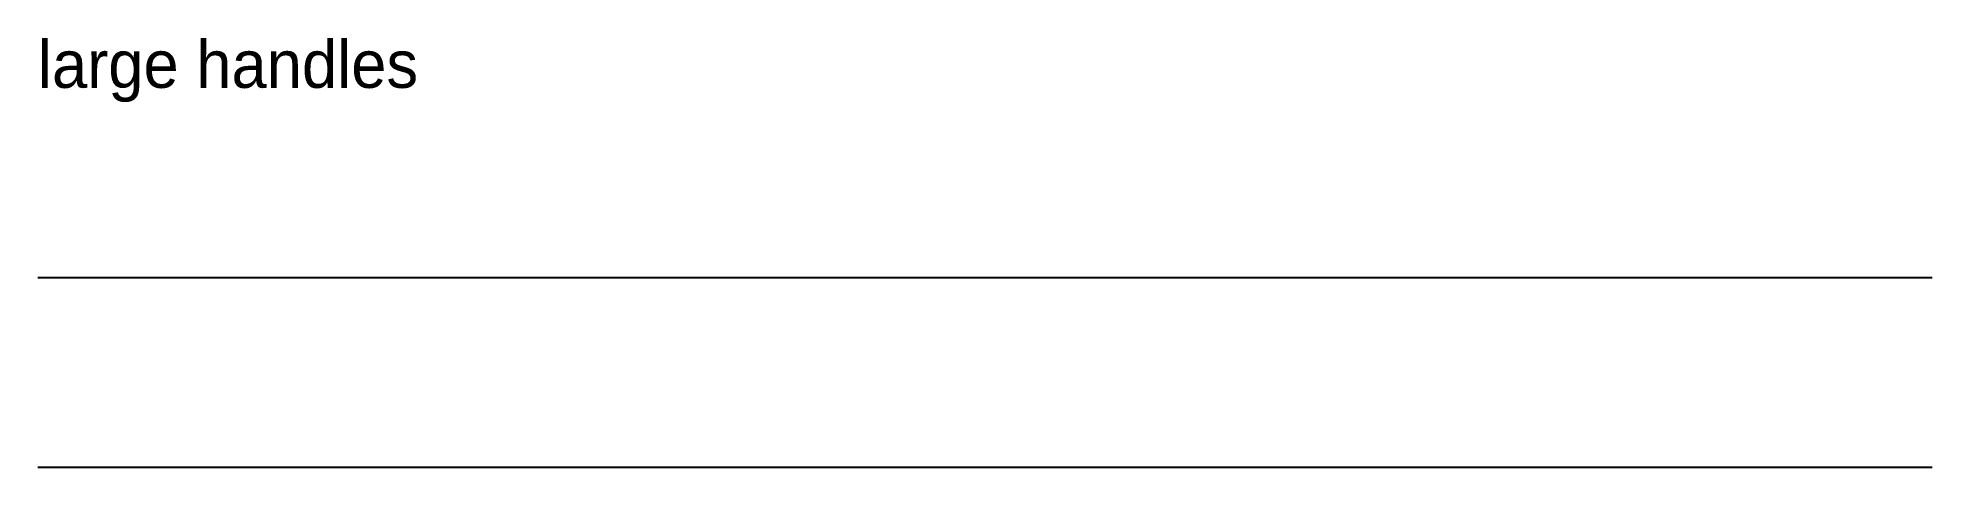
# Model space of a CAD drawing. Extents: x 0 to 100, y 0 to 23.
import ezdxf

# ---------------------------------------------------------------- set-up
doc = ezdxf.new("R2010")
doc.units = 0

msp = doc.modelspace()

# ---------------------------------------------------------------- linework, layer by layer
for p, q in [((0, 10), (100, 10)), ((0, 0), (100, 0))]:
    msp.add_line(p, q)

# ---------------------------------------------------------------- texts
msp.add_text('large handles', height=2.5).set_placement((0, 20))

doc.saveas('drawing.dxf')
